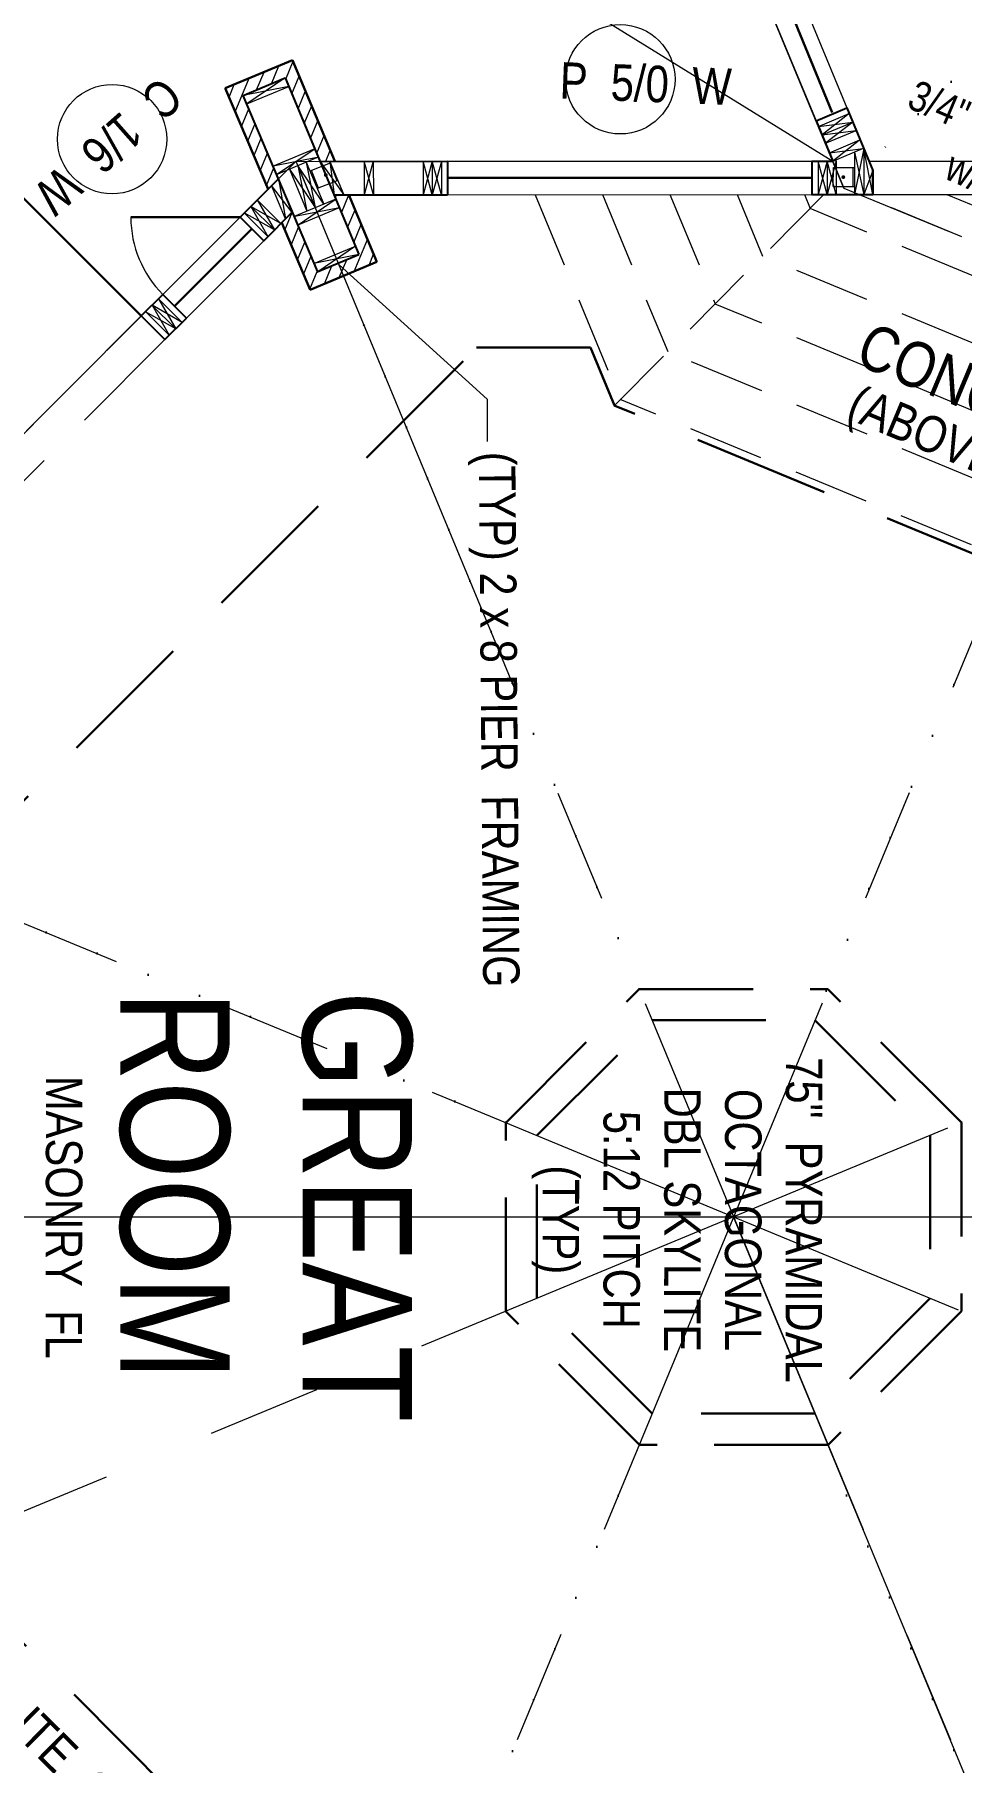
# Model space of a CAD drawing. Header units: inches. Extents: x -10188 to 9179, y -281 to 6710.
# Drawn here: x 2733.8 to 2886.4, y 1947.5 to 2232 of the extents above; entities that cross this region are included whole.
import ezdxf

# ---------------------------------------------------------------- set-up
doc = ezdxf.new("R2010")
doc.units = ezdxf.units.IN
doc.header["$MEASUREMENT"] = 0
for name, pattern in [('ACAD_ISO07W100', [3, 0, -3]), ('CENTER', [2, 1.25, -0.25, 0.25, -0.25]), ('HIDDEN', [0.375, 0.25, -0.125])]:
    doc.linetypes.add(name, pattern=pattern)
for name, color, linetype in [('C-BLDG', 84, 'Continuous'), ('CABINETS', 30, 'HIDDEN'), ('CABTOPS', 30, 'Continuous'), ('SOUTH_ELEVATION', 7, 'Continuous'), ('TEXT', 250, 'Continuous'), ('WALLS', 5, 'Continuous')]:
    doc.layers.add(name, color=color, linetype=linetype)
for name, color, linetype, lineweight in [('DOORS', 7, 'Continuous', 30), ('FOUNDATION', 7, 'HIDDEN', 20), ('GRID', 1, 'CENTER', 20), ('LAYOUT', 6, 'Continuous', 9), ('LITE COVE', 7, 'HIDDEN', 30), ('MASONRY', 16, 'HIDDEN', 30), ('ROOF BEAMS', 3, 'HIDDEN', 30), ('ROOFLINE', 7, 'HIDDEN', 30), ('SKYLITES', 3, 'Continuous', 30), ('WALL FRAMING', 7, 'Continuous', 30), ('WINDOWS', 5, 'Continuous', 30)]:
    doc.layers.add(name, color=color, linetype=linetype, lineweight=lineweight)
doc.styles.add('ARCHENTLTD', font='technical.ttf', dxfattribs={"height": 0.1875})
doc.dimstyles.new('ARCHENTLTD', dxfattribs={"dimscale": 0.05, "dimtxt": 0.1875, "dimasz": 3, "dimexe": 9, "dimexo": 1, "dimgap": 2.5, "dimtad": 0, "dimdec": 1, "dimzin": 1, "dimdsep": 46, "dimlunit": 4, "dimtxsty": 'ARCHENTLTD', "dimblk": 'ARCHTICK', "dimcen": 6, "dimclrd": 256, "dimclre": 256, "dimclrt": 256, "dimaunit": 1, "dimadec": 0, "dimazin": 0, "dimtfac": 1, "dimtdec": 1, "dimtofl": 0, "dimtmove": 1, "dimatfit": 3, "dimldrblk": 'ARCHTICK', "dimfxl": 1, "dimfrac": 2, "dimtolj": 1, "dimtzin": 0, "dimlwd": 9, "dimlwe": 9, "dimarcsym": 0})
pattern_1 = [(247.555994, (-10523.2313, 5681.0487), (-1.73297453, 0.71583818), [])]

# ---------------------------------------------------------------- blocks, each defined once
blk = doc.blocks.new('_ArchTick')
at = {"color": 0, "linetype": 'ByBlock', "const_width": 0.15}
blk.add_lwpolyline([(-0.5, -0.5), (0.5, 0.5)], dxfattribs=at)

msp = doc.modelspace()

# ---------------------------------------------------------------- hatches: boundary and pattern name
at = {"layer": 'MASONRY', "lineweight": 9, "ltscale": 75}
h = msp.add_hatch(dxfattribs=at)
h.set_pattern_fill('ANSI31', color=256, scale=15, angle=337.5, style=0)
h.set_pattern_definition(pattern_1)
h.paths.add_polyline_path([(2773.92, 2208.28), (2772.21, 2206.56), (2765.18, 2223.19), (2776.26, 2227.81), (2783.21, 2211.15), (2780.78, 2211.15), (2775.05, 2224.87), (2768.14, 2221.98)])
h = msp.add_hatch(dxfattribs=at)
h.set_pattern_fill('ANSI31', color=256, scale=15, angle=337.5, style=0)
h.set_pattern_definition(pattern_1)
h.paths.add_polyline_path([(2780.33, 2192.93), (2783.75, 2194.36), (2784.61, 2192.28), (2779.13, 2189.99), (2774.47, 2201.04), (2776.18, 2202.76)])
h.paths.add_polyline_path([(2790.13, 2194.58), (2784.61, 2192.28), (2783.75, 2194.36), (2787.18, 2195.79), (2783.07, 2205.65), (2785.51, 2205.65)])
at = {"layer": 'WALL FRAMING', "lineweight": 9, "ltscale": 150}
for points in [[(2781.72, 2208.58, 1), (2781.72, 2209.2, 1)], [(2867.04, 2208.84, -1), (2866.8, 2208.26, -1)]]:
    msp.add_hatch(color=256, dxfattribs=at).paths.add_polyline_path(points)

# ---------------------------------------------------------------- linework, layer by layer
at = {"layer": 'C-BLDG', "color": 7, "linetype": 'Continuous', "lineweight": 20, "ltscale": 25}
msp.add_arc((2767.63, 2201.94), 18, 180.006, 225.006, dxfattribs=at)
at = {"layer": 'DOORS', "color": 5, "lineweight": 30, "ltscale": 75}
msp.add_line((2865.08, 2219.2), (2851.45, 2252.49), dxfattribs=at)
at = {"layer": 'DOORS', "ltscale": 75}
msp.add_line((2751.35, 2185.69), (2725.86, 2211.15), dxfattribs=at)
at = {"layer": 'DOORS', "lineweight": 20, "ltscale": 75}
msp.add_line((2751.35, 2185.69), (2700.46, 2134.75), dxfattribs=at)
at = {"layer": 'DOORS', "color": 7, "linetype": 'Continuous', "lineweight": 20, "ltscale": 7.5}
for centre in [(2830.21, 2224.65), (2746.54, 2214.8)]:
    msp.add_circle(centre, 9, dxfattribs=at)
at = {"layer": 'FOUNDATION', "color": 7, "linetype": 'Continuous', "lineweight": 9, "ltscale": 25}
msp.add_line((2736.7, 2290.58), (2865.19, 2211.18), dxfattribs=at)
at = {"layer": 'GRID', "ltscale": 50}
for p, q in [((2867.03, 2206.74), (2830.28, 2295.42)), ((2675, 2109.26), (2776.77, 2211.13)), ((2776.77, 2211.13), (2920.77, 2211.2)), ((2955.73, 2170.02), (2867.03, 2206.74))]:
    msp.add_line(p, q, dxfattribs=at)
at = {"layer": 'GRID', "color": 2, "lineweight": 9, "ltscale": 75}
for p, q in [((2776.84, 2211.05), (2920.94, 1863.47)), ((2920.77, 2211.12), (2776.88, 1863.43)), ((2660.6, 2115.22), (3022.72, 1965.43)), ((3022.65, 2109.43), (2660.67, 1959.29))]:
    msp.add_line(p, q, dxfattribs=at)
at = {"layer": 'LAYOUT', "color": 6, "linetype": 'CENTER', "lineweight": 5, "ltscale": 250}
msp.add_line((3330.04, 876.21), (2848.84, 2037.38), dxfattribs=at)
at = {"layer": 'LITE COVE', "color": 7, "linetype": 'ACAD_ISO07W100', "lineweight": 30, "ltscale": 2.5}
msp.add_line((2938.61, 2277.78), (2871.23, 2210.95), dxfattribs=at)
at = {"layer": 'LITE COVE', "color": 7, "linetype": 'ACAD_ISO07W100', "lineweight": 30, "ltscale": 3}
for p, q in [((2833.32, 2074.84), (2784.64, 2192.3)), ((2864.12, 2074.58), (2911.52, 2188.32)), ((2811.36, 2052.87), (2680.53, 2107.02)), ((2886.36, 2052.88), (3017.14, 2107.16)), ((2833.33, 1999.84), (2784.7, 1882.38)), ((2863.9, 1999.85), (2911.71, 1886.44))]:
    msp.add_line(p, q, dxfattribs=at)
at = {"layer": 'LITE COVE', "ltscale": 90}
for p, q in [((2716.85, 2090.71), (2806.53, 2180.47)), ((2825.28, 2180.48), (2806.53, 2180.47)), ((2825.28, 2180.48), (2829.23, 2170.97)), ((2957.33, 2118.01), (2829.22, 2170.97)), ((2716.53, 1982.66), (2806.4, 1892.09))]:
    msp.add_line(p, q, dxfattribs=at)
at = {"layer": 'MASONRY', "linetype": 'Continuous', "lineweight": 30, "ltscale": 1.5}
for p, q in [((2765.18, 2223.19), (2776.26, 2227.81)), ((2776.26, 2227.81), (2783.21, 2211.15)), ((2772.21, 2206.56), (2765.18, 2223.19)), ((2779.13, 2189.99), (2774.47, 2201.04)), ((2779.13, 2189.99), (2790.13, 2194.58))]:
    msp.add_line(p, q, dxfattribs=at)
at = {"layer": 'MASONRY', "linetype": 'Continuous', "ltscale": 1.5}
msp.add_line((2785.51, 2205.65), (2790.13, 2194.58), dxfattribs=at)
at = {"layer": 'ROOF BEAMS', "lineweight": 20, "ltscale": 75}
for p, q in [((2865.19, 2211.18), (2867.03, 2206.74)), ((2871.14, 2211.18), (2920.77, 2211.2)), ((2867.03, 2206.74), (2953.13, 2171.1)), ((2871.14, 2205.68), (2918.49, 2205.7)), ((2883.95, 2205.69), (2962.92, 2173)), ((2755.24, 2181.8), (2704.35, 2130.86))]:
    msp.add_line(p, q, dxfattribs=at)
at = {"layer": 'ROOF BEAMS', "ltscale": 75}
for p, q in [((2816.47, 2050.74), (2835.44, 2069.73)), ((2835.44, 2069.73), (2862.25, 2069.73)), ((2862.25, 2069.73), (2881.22, 2050.77)), ((2816.49, 2023.92), (2816.47, 2050.74)), ((2881.22, 2050.77), (2881.24, 2023.95)), ((2835.47, 2004.97), (2816.49, 2023.92)), ((2881.24, 2023.95), (2862.29, 2004.97)), ((2862.29, 2004.97), (2835.47, 2004.97))]:
    msp.add_line(p, q, dxfattribs=at)
at = {"layer": 'ROOFLINE', "color": 7, "linetype": 'HIDDEN', "lineweight": 5, "ltscale": 50}
for p, q in [((2816.19, 2205.65), (2830.18, 2171.93)), ((2827.28, 2205.66), (2838.01, 2179.81)), ((2863.73, 2205.68), (2829.23, 2170.97)), ((2838.38, 2205.66), (2845.84, 2187.68)), ((2849.42, 2205.67), (2853.63, 2195.52)), ((2860.52, 2205.68), (2861.46, 2203.4)), ((2957.45, 2163.68), (2861.44, 2203.37)), ((2957.45, 2152.58), (2853.62, 2195.51)), ((2957.45, 2141.49), (2845.81, 2187.65)), ((2957.46, 2130.4), (2837.99, 2179.79)), ((2957.33, 2119.36), (2830.17, 2171.93))]:
    msp.add_line(p, q, dxfattribs=at)
at = {"layer": 'SKYLITES', "linetype": 'HIDDEN', "ltscale": 75}
for p, q in [((2811.35, 2052.86), (2833.31, 2074.85)), ((2833.31, 2074.85), (2864.37, 2074.85)), ((2886.36, 2052.88), (2864.38, 2074.83)), ((2811.36, 2021.79), (2811.35, 2052.86)), ((2886.35, 2052.89), (2886.36, 2021.83)), ((2833.35, 1999.84), (2811.36, 2021.79)), ((2886.36, 2021.83), (2864.41, 1999.84)), ((2864.41, 1999.84), (2833.35, 1999.84))]:
    msp.add_line(p, q, dxfattribs=at)
at = {"layer": 'SOUTH_ELEVATION', "color": 6, "lineweight": 9, "ltscale": 25}
msp.add_line((-2038.39, 2037.34), (9178.82, 2037.34), dxfattribs=at)
at = {"layer": 'WALL FRAMING', "lineweight": 9, "ltscale": 150}
for p, q in [((2775.05, 2224.87), (2768.72, 2220.6)), ((2775.63, 2223.48), (2768.14, 2221.98)), ((2867.9, 2219), (2863.41, 2215.5)), ((2862.83, 2216.88), (2868.47, 2217.62)), ((2863.41, 2215.5), (2869.04, 2216.23)), ((2868.47, 2217.62), (2863.99, 2214.11)), ((2869.61, 2214.65), (2865.19, 2211.18)), ((2773.08, 2210.38), (2780.57, 2211.88)), ((2773.62, 2208.99), (2779.95, 2213.26)), ((2781.38, 2204.11), (2777.12, 2210.45)), ((2777.12, 2210.45), (2778.61, 2202.95)), ((2778.5, 2211.03), (2779.99, 2203.53)), ((2782.43, 2210.85), (2779.12, 2209.54)), ((2780.78, 2211.14), (2784.7, 2205.64)), ((2782.41, 2211.14), (2783.08, 2205.64)), ((2783.62, 2207.96), (2782.43, 2210.85)), ((2789.55, 2205.64), (2788.04, 2211.19)), ((2789.54, 2211.19), (2788.05, 2205.64)), ((2799.26, 2205.64), (2797.76, 2211.19)), ((2799.26, 2211.19), (2797.76, 2205.64)), ((2800.76, 2205.64), (2799.26, 2211.19)), ((2800.76, 2211.14), (2799.26, 2205.64)), ((2864.26, 2205.68), (2862.76, 2211.18)), ((2864.26, 2211.18), (2862.76, 2205.68)), ((2865.76, 2211.21), (2864.26, 2205.68)), ((2865.76, 2205.68), (2864.26, 2211.18)), ((2864.62, 2212.55), (2870.19, 2213.27)), ((2865.76, 2211.21), (2865.19, 2211.18)), ((2870.27, 2213.28), (2868.77, 2205.68)), ((2868.77, 2212.68), (2870.27, 2205.68)), ((2871.77, 2205.68), (2870.27, 2213.28)), ((2773.92, 2208.28), (2775.09, 2201.67)), ((2775.73, 2209.88), (2779.98, 2203.57)), ((2780.54, 2206.74), (2779.39, 2209.65)), ((2783.62, 2207.96), (2780.31, 2206.65)), ((2865.24, 2206.98), (2865.28, 2210.11)), ((2865.28, 2210.11), (2868.79, 2210.12)), ((2868.56, 2206.99), (2868.55, 2210.12)), ((2871.77, 2209.65), (2870.27, 2205.68)), ((2770.43, 2204.79), (2773.26, 2199.84)), ((2776.2, 2202.72), (2772.78, 2207.14)), ((2777.15, 2200.71), (2783.43, 2204.96)), ((2865.24, 2206.98), (2868.76, 2206.99)), ((2773.26, 2199.84), (2768.31, 2202.67)), ((2774.32, 2200.9), (2769.37, 2203.73)), ((2769.37, 2203.73), (2772.2, 2198.78)), ((2776.62, 2202.12), (2784, 2203.57)), ((2786.61, 2197.18), (2780.39, 2192.96)), ((2787.18, 2195.79), (2779.75, 2194.32)), ((2754.17, 2188.52), (2757.01, 2183.57)), ((2757.01, 2183.57), (2752.06, 2186.39)), ((2758.07, 2184.63), (2753.12, 2187.45)), ((2753.12, 2187.45), (2755.95, 2182.51))]:
    msp.add_line(p, q, dxfattribs=at)
at = {"layer": 'WALL FRAMING', "lineweight": 20, "ltscale": 1.5}
for p, q in [((2768.71, 2220.6), (2775.63, 2223.48)), ((2773.03, 2210.37), (2779.95, 2213.26)), ((2773.61, 2208.99), (2780.52, 2211.87)), ((2782.41, 2211.14), (2784.7, 2205.64)), ((2775.09, 2201.67), (2772.78, 2207.14)), ((2776.57, 2202.1), (2783.43, 2204.96)), ((2777.15, 2200.71), (2784, 2203.57)), ((2779.75, 2194.32), (2786.61, 2197.18))]:
    msp.add_line(p, q, dxfattribs=at)
at = {"layer": 'WALL FRAMING', "lineweight": 20, "ltscale": 50}
for p, q in [((2862.83, 2216.88), (2867.9, 2219.01)), ((2863.41, 2215.5), (2868.48, 2217.62)), ((2863.99, 2214.11), (2869.06, 2216.24)), ((2864.62, 2212.55), (2869.64, 2214.66)), ((2865.19, 2211.18), (2870.26, 2213.3)), ((2788.04, 2211.19), (2788.05, 2205.64)), ((2789.54, 2211.19), (2789.55, 2205.64)), ((2797.76, 2211.19), (2797.76, 2205.64)), ((2799.26, 2211.19), (2799.26, 2205.64)), ((2800.76, 2211.19), (2800.76, 2205.64)), ((2862.76, 2211.18), (2862.76, 2205.68)), ((2864.26, 2211.18), (2864.26, 2205.68)), ((2865.76, 2211.21), (2865.76, 2205.68)), ((2868.77, 2212.68), (2868.77, 2205.68)), ((2870.27, 2213.28), (2870.27, 2205.68)), ((2774.32, 2200.9), (2770.43, 2204.79)), ((2772.2, 2198.78), (2768.31, 2202.67)), ((2773.26, 2199.84), (2769.37, 2203.73)), ((2758.07, 2184.63), (2754.17, 2188.52)), ((2755.95, 2182.51), (2752.05, 2186.4)), ((2757.01, 2183.57), (2753.11, 2187.46))]:
    msp.add_line(p, q, dxfattribs=at)
at = {"layer": 'WALL FRAMING', "lineweight": 20, "ltscale": 150}
for p, q in [((2777.12, 2210.45), (2780, 2203.53)), ((2778.5, 2211.03), (2781.38, 2204.11)), ((2775.73, 2209.88), (2778.61, 2202.95))]:
    msp.add_line(p, q, dxfattribs=at)
at = {"layer": 'WALL FRAMING', "color": 4, "ltscale": 50}
msp.add_line((2871.77, 2209.65), (2871.77, 2205.68), dxfattribs=at)
at = {"layer": 'WALLS', "color": 4, "lineweight": 20, "ltscale": 75}
for p, q in [((2839.95, 2286.44), (2867.51, 2219.93)), ((2834.87, 2284.34), (2862.44, 2217.8))]:
    msp.add_line(p, q, dxfattribs=at)
at = {"layer": 'WALLS', "color": 7, "ltscale": 1.5}
for p, q in [((2768.14, 2221.98), (2775.05, 2224.87)), ((2775.05, 2224.87), (2787.18, 2195.79)), ((2780.39, 2192.96), (2768.14, 2221.98)), ((2780.33, 2192.93), (2787.18, 2195.79))]:
    msp.add_line(p, q, dxfattribs=at)
at = {"layer": 'WALLS', "color": 4, "ltscale": 50}
for p, q in [((2862.44, 2217.8), (2867.51, 2219.93)), ((2780.78, 2211.14), (2801.76, 2211.15)), ((2801.76, 2211.19), (2801.76, 2205.64)), ((2861.76, 2211.18), (2861.76, 2205.68)), ((2861.76, 2211.18), (2865.19, 2211.18)), ((2783.08, 2205.64), (2801.76, 2205.65)), ((2861.76, 2205.68), (2871.77, 2205.68)), ((2771.5, 2198.07), (2767.6, 2201.96)), ((2771.5, 2198.07), (2776.23, 2202.81)), ((2754.87, 2189.23), (2751.34, 2185.7)), ((2758.77, 2185.34), (2754.88, 2189.23)), ((2755.24, 2181.8), (2751.35, 2185.69)), ((2755.24, 2181.8), (2758.77, 2185.34))]:
    msp.add_line(p, q, dxfattribs=at)
at = {"layer": 'WALLS', "color": 4, "ltscale": 75}
for p, q in [((2867.51, 2219.93), (2871.77, 2209.65)), ((2862.44, 2217.8), (2865.19, 2211.18)), ((2773.92, 2208.28), (2767.6, 2201.96)), ((2754.88, 2189.22), (2751.35, 2185.69))]:
    msp.add_line(p, q, dxfattribs=at)
at = {"layer": 'WALLS', "color": 4, "lineweight": 20, "ltscale": 50}
for p, q in [((2801.76, 2211.15), (2861.76, 2211.18)), ((2801.76, 2205.65), (2861.76, 2205.68)), ((2758.77, 2185.34), (2771.5, 2198.07))]:
    msp.add_line(p, q, dxfattribs=at)
at = {"layer": 'WINDOWS', "ltscale": 75}
for p, q in [((2861.76, 2208.44), (2801.76, 2208.43)), ((2767.63, 2201.94), (2749.63, 2201.93)), ((2769.55, 2200.01), (2756.83, 2187.28))]:
    msp.add_line(p, q, dxfattribs=at)

# ---------------------------------------------------------------- texts
at = {"layer": 'CABINETS', "color": 7, "linetype": 'Continuous', "lineweight": 30, "ltscale": 1.5, "char_height": 6, "attachment_point": 5, "style": 'ARCHENTLTD'}
for s, insert, rotation in [('\\P{\\H1.25x;CONC  TILE  ROOF\\P\\H1.066x;  }', (2905.31, 2164.95), 337.3313), ('(ABOVE  LITE  COVE)\\P{\\H1.333x;  }', (2897.87, 2151.86), 337.3314)]:
    msp.add_mtext(s, dxfattribs=dict(at, insert=insert, rotation=rotation))
at = {"layer": 'CABTOPS', "color": 7, "linetype": 'Continuous', "lineweight": 9, "ltscale": 1.5, "insert": (2944.93, 2196.6), "char_height": 5, "attachment_point": 3, "rotation": 336.8883, "style": 'ARCHENTLTD'}
msp.add_mtext('3/4" VENEER  PLY\'D TOPS\\Pw/ 3/4" x  1  1/2"  FACIA\\P{\\H1.999x; }', dxfattribs=at)
at = {"layer": 'DOORS', "color": 7, "linetype": 'Continuous', "lineweight": 30, "ltscale": 1.5, "char_height": 6, "attachment_point": 3, "style": 'ARCHENTLTD'}
for s, insert, rotation in [('P  5/0  W\\P{\\H1.999x;  }', (2848.62, 2226.41), 357.7958), ('C  1/6  W\\P{\\H1.999x;  }', (2737.2, 2201.91), 221.4973)]:
    msp.add_mtext(s, dxfattribs=dict(at, insert=insert, rotation=rotation))
at = {"layer": 'TEXT', "linetype": 'Continuous', "width": 271, "attachment_point": 1, "style": 'ARCHENTLTD'}
for s, insert, char_height, rotation in [('(TYP) 2 x 8 PIER  FRAMING\\P              ', (2812.92, 2163.35), 6, 270.4625), ('   GREAT\\P   ROOM', (2795.9, 2091.78), 18, 270)]:
    msp.add_mtext(s, dxfattribs=dict(at, insert=insert, char_height=char_height, rotation=rotation))
at = {"layer": 'TEXT', "color": 7, "linetype": 'Continuous', "lineweight": 30, "insert": (2829.53, 2036.87), "char_height": 6, "attachment_point": 5, "rotation": 269.9514, "style": 'ARCHENTLTD'}
msp.add_mtext('75"  PYRAMIDAL\\POCTAGONAL\\PDBL SKYLITE\\P5:12 PITCH\\P(TYP)\\P\\P  ', dxfattribs=at)
at = {"layer": 'TEXT', "color": 7, "linetype": 'Continuous', "lineweight": 30, "ltscale": 1.5, "insert": (2741.59, 2013.98), "char_height": 6, "attachment_point": 3, "rotation": 269.9058, "style": 'ARCHENTLTD'}
msp.add_mtext('MASONRY  FL\\P{\\H1.999x;  }', dxfattribs=at)
at = {"layer": 'TEXT', "color": 7, "linetype": 'Continuous', "lineweight": 9, "insert": (2784.86, 1906.7), "char_height": 6, "attachment_point": 3, "rotation": 315.306, "style": 'ARCHENTLTD'}
msp.add_mtext('LITE  COVE @ 7\'- 2 1/2"\\P\\P  ', dxfattribs=at)

# ---------------------------------------------------------------- leaders
at = {"layer": 'TEXT', "color": 7, "linetype": 'Continuous', "lineweight": 9, "ltscale": 25}
msp.add_leader([(2783.9, 2194.11), (2808.31, 2172.01), (2808.31, 2165.03)], dimstyle='ARCHENTLTD', override={"dimgap": 1, "dimtad": 0}, dxfattribs=at)

doc.saveas('drawing.dxf')
